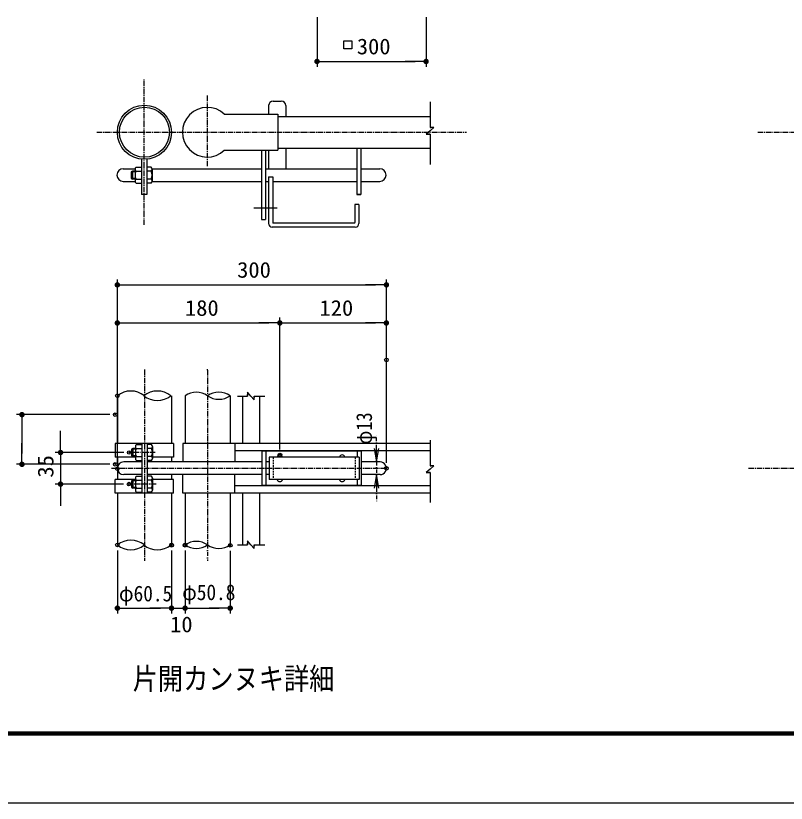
# Model space of a CAD drawing. Units: millimetres, scale not verified, with parts at other scales. Extents: x -4455 to 4455, y -3150 to 3150.
# Drawn here: x -3055 to -936, y -3150 to -985 of the extents above; entities that cross this region are included whole.
import ezdxf
from ezdxf.enums import TextEntityAlignment as Align

# ---------------------------------------------------------------- set-up
doc = ezdxf.new("R2010")
doc.units = ezdxf.units.MM
doc.header["$LTSCALE"] = 20
doc.header["$PDMODE"] = 32
doc.header["$PDSIZE"] = 10
for name, pattern in [('USER3', [1.125, 0.75, -0.125, 0.125, -0.125]), ('USER4', [0.375, 0.25, -0.125]), ('USER7', [1.01, 0.5, -0.25, 0.01, -0.25])]:
    doc.linetypes.add(name, pattern=pattern)
for name, color, linetype, lineweight in [('0-3_SUNPOU', 1, 'Continuous', 25), ('0-5_0', 4, 'Continuous', 25), ('0-9_1', 7, 'Continuous', 25), ('0-D_WAKU', 7, 'Continuous', 25), ('0-E_EXTCNT-L', 4, 'USER3', 25)]:
    doc.layers.add(name, color=color, linetype=linetype, lineweight=lineweight)
doc.layers.add('0-7_DEFPOINTS', color=7, linetype='Continuous')
doc.styles.add('ＭＳ ゴシック', font='')
doc.styles.get('ＭＳ ゴシック').set_extended_font_data('MS Gothic')

# ---------------------------------------------------------------- blocks, each defined once
blk = doc.blocks.new('M1')
at = {"layer": '0-3_SUNPOU'}
blk.add_line((-5, 0), (-38.58, 0), dxfattribs=at)
for points in [[(0, 0), (-5, 0), (-4.96, 0.63)], [(0, 0), (-4.96, -0.63), (-5, 0)], [(0, 0), (-4.96, 0.63), (-4.84, 1.24)], [(0, 0), (-4.84, -1.24), (-4.96, -0.63)], [(0, 0), (-4.84, 1.24), (-4.65, 1.84)], [(0, 0), (-4.65, -1.84), (-4.84, -1.24)], [(0, 0), (-4.65, 1.84), (-4.38, 2.41)], [(0, 0), (-4.38, -2.41), (-4.65, -1.84)], [(0, 0), (-4.38, 2.41), (-4.05, 2.94)], [(0, 0), (-4.05, -2.94), (-4.38, -2.41)], [(0, 0), (-4.05, 2.94), (-3.64, 3.42)], [(0, 0), (-3.64, -3.42), (-4.05, -2.94)], [(0, 0), (-3.64, 3.42), (-3.19, 3.85)], [(0, 0), (-3.19, -3.85), (-3.64, -3.42)], [(0, 0), (-3.19, 3.85), (-2.68, 4.22)], [(0, 0), (-2.68, -4.22), (-3.19, -3.85)], [(0, 0), (-2.68, 4.22), (-2.13, 4.52)], [(0, 0), (-2.13, -4.52), (-2.68, -4.22)], [(0, 0), (-2.13, 4.52), (-1.55, 4.76)], [(0, 0), (-1.55, -4.76), (-2.13, -4.52)], [(0, 0), (-1.55, 4.76), (-0.94, 4.91)], [(0, 0), (-0.94, -4.91), (-1.55, -4.76)], [(0, 0), (-0.94, 4.91), (-0.31, 4.99)], [(0, 0), (-0.31, -4.99), (-0.94, -4.91)], [(0, 0), (-0.31, 4.99), (0.31, 4.99)], [(0, 0), (0.31, -4.99), (-0.31, -4.99)], [(0, 0), (0.31, 4.99), (0.94, 4.91)], [(0, 0), (0.94, 4.91), (1.55, 4.76)], [(0, 0), (1.55, 4.76), (2.13, 4.52)], [(0, 0), (2.13, 4.52), (2.68, 4.22)], [(0, 0), (2.68, 4.22), (3.19, 3.85)], [(0, 0), (3.19, 3.85), (3.64, 3.42)], [(0, 0), (3.64, 3.42), (4.05, 2.94)], [(0, 0), (4.05, 2.94), (4.38, 2.41)], [(0, 0), (4.38, 2.41), (4.65, 1.84)], [(0, 0), (4.65, 1.84), (4.84, 1.24)], [(0, 0), (4.84, 1.24), (4.96, 0.63)], [(0, 0), (4.96, 0.63), (5, 0)], [(0, 0), (0.94, -4.91), (0.31, -4.99)], [(0, 0), (1.55, -4.76), (0.94, -4.91)], [(0, 0), (2.13, -4.52), (1.55, -4.76)], [(0, 0), (2.68, -4.22), (2.13, -4.52)], [(0, 0), (3.19, -3.85), (2.68, -4.22)], [(0, 0), (3.64, -3.42), (3.19, -3.85)], [(0, 0), (4.05, -2.94), (3.64, -3.42)], [(0, 0), (4.38, -2.41), (4.05, -2.94)], [(0, 0), (4.65, -1.84), (4.38, -2.41)], [(0, 0), (4.84, -1.24), (4.65, -1.84)], [(0, 0), (4.96, -0.63), (4.84, -1.24)], [(0, 0), (5, 0), (4.96, -0.63)]]:
    blk.add_solid(points, dxfattribs=at)
blk = doc.blocks.new('DARROWS')
at = {"layer": '0-5_0', "color": 2}
blk.add_line((0, 0), (-19.98, 0), dxfattribs=at)
blk.add_lwpolyline([(-20, -3.33), (0, 0), (-20, 3.33)], dxfattribs=at)

msp = doc.modelspace()

# ---------------------------------------------------------------- linework, layer by layer
at = {"layer": '0-3_SUNPOU'}
for p, q in [((-2226.7, -988.38), (-2226.7, -1125.35)), ((-1926.7, -988.38), (-1926.7, -1125.35)), ((-2196.7, -1110.35), (-1956.7, -1110.35)), ((-2796.65, -2081.48), (-3053.46, -2081.48)), ((-3038.46, -2111.48), (-3038.46, -2188.07)), ((-2932.17, -2155.59), (-2932.17, -2125.59)), ((-2758.34, -2185.59), (-2947.17, -2185.59)), ((-2932.17, -2185.59), (-2932.17, -2272.51)), ((-2796.65, -2218.07), (-3053.46, -2218.07)), ((-2759, -2272.51), (-2947.17, -2272.51)), ((-2932.17, -2302.51), (-2932.17, -2332.51)), ((-2775.94, -2454.69), (-2775.94, -2628.57)), ((-2626.93, -2454.69), (-2626.93, -2628.57)), ((-2626.93, -2455.84), (-2626.93, -2628.57)), ((-2589.68, -2454.69), (-2589.68, -2628.57)), ((-2589.68, -2455.84), (-2589.68, -2628.57)), ((-2465.51, -2455.84), (-2465.51, -2628.57)), ((-2745.94, -2613.57), (-2656.93, -2613.57)), ((-2656.93, -2613.57), (-2686.93, -2613.57)), ((-2626.93, -2613.57), (-2589.68, -2613.57)), ((-2559.68, -2613.57), (-2495.51, -2613.57)), ((-2559.68, -2613.57), (-2529.68, -2613.57))]:
    msp.add_line(p, q, dxfattribs=at)
at = {"layer": '0-3_SUNPOU', "color": 3}
msp.add_lwpolyline([(-2153.05, -1076), (-2153.05, -1053.5), (-2130.55, -1053.5), (-2130.55, -1076)], close=True, dxfattribs=at)
at = {"layer": '0-5_0'}
for p, q in [((-1915.84, -1221.61), (-1915.84, -1292.05)), ((-1915.84, -1301.09), (-1926.24, -1310.13)), ((-1926.24, -1310.13), (-1915.84, -1310.13)), ((-1915.84, -1310.13), (-1919.8, -1310.13)), ((-1915.84, -1310.13), (-1915.84, -1393.24)), ((-2409, -2030.4), (-2418.05, -2020)), ((-2418.05, -2020), (-2418.05, -2030.4)), ((-2399.96, -2030.4), (-2369.97, -2030.4)), ((-1905.45, -2222.13), (-1915.84, -2222.13)), ((-1915.84, -2231.17), (-1905.45, -2222.13)), ((-1915.84, -2231.17), (-1926.24, -2240.22)), ((-1915.84, -2240.22), (-1915.84, -2323.32)), ((-2445.26, -2439.02), (-2418.05, -2439.02)), ((-2409, -2439.02), (-2418.05, -2428.63)), ((-2399.96, -2439.02), (-2399.96, -2442.98))]:
    msp.add_line(p, q, dxfattribs=at)
at = {"layer": '0-5_0', "color": 7}
for p, q in [((-2727.27, -1406.19), (-2727.27, -1439.2)), ((-2724.59, -1401.2), (-2709.88, -1401.2)), ((-2709.88, -1401.2), (-2709.88, -1444.52)), ((-2682.95, -1401.2), (-2694.98, -1401.2)), ((-2694.98, -1401.2), (-2694.98, -1444.52)), ((-2680.27, -1406.19), (-2680.27, -1439.2)), ((-2734.56, -1412.16), (-2737.77, -1413.97)), ((-2727.27, -1413.97), (-2737.77, -1413.97)), ((-2737.77, -1413.97), (-2737.77, -1431.75)), ((-2734.56, -1412.16), (-2734.56, -1433.56)), ((-2727.27, -1412.16), (-2734.56, -1412.16)), ((-2724.59, -1412.03), (-2709.88, -1412.03)), ((-2682.95, -1412.03), (-2694.98, -1412.03)), ((-2737.77, -1431.75), (-2734.56, -1433.56)), ((-2727.27, -1431.75), (-2737.77, -1431.75)), ((-2727.27, -1433.56), (-2734.56, -1433.56)), ((-2724.59, -1433.69), (-2709.88, -1433.69)), ((-2724.59, -1444.52), (-2709.88, -1444.52)), ((-2682.95, -1433.69), (-2694.98, -1433.69)), ((-2682.95, -1444.52), (-2694.98, -1444.52)), ((-2723.59, -2163.93), (-2708.88, -2163.93)), ((-2708.88, -2163.93), (-2708.88, -2207.25)), ((-2693.98, -2163.93), (-2693.98, -2207.25)), ((-2681.95, -2163.93), (-2693.98, -2163.93)), ((-2733.56, -2174.89), (-2736.77, -2176.7)), ((-2736.77, -2176.7), (-2736.77, -2194.48)), ((-2726.26, -2176.7), (-2736.77, -2176.7)), ((-2733.56, -2174.89), (-2733.56, -2196.29)), ((-2726.26, -2174.89), (-2733.56, -2174.89)), ((-2726.26, -2168.92), (-2726.26, -2201.93)), ((-2723.59, -2174.76), (-2708.88, -2174.76)), ((-2681.95, -2174.76), (-2693.98, -2174.76)), ((-2679.27, -2168.92), (-2679.27, -2201.93)), ((-2736.77, -2194.48), (-2733.56, -2196.29)), ((-2726.26, -2194.48), (-2736.77, -2194.48)), ((-2726.26, -2196.29), (-2733.56, -2196.29)), ((-2723.59, -2196.42), (-2708.88, -2196.42)), ((-2723.59, -2207.25), (-2708.88, -2207.25)), ((-2681.95, -2196.42), (-2693.98, -2196.42)), ((-2681.95, -2207.25), (-2693.98, -2207.25)), ((-2723.59, -2250.85), (-2708.88, -2250.85)), ((-2708.88, -2250.85), (-2708.88, -2294.17)), ((-2693.98, -2250.85), (-2693.98, -2294.17)), ((-2681.95, -2250.85), (-2693.98, -2250.85)), ((-2733.56, -2261.81), (-2736.77, -2263.62)), ((-2736.77, -2263.62), (-2736.77, -2281.4)), ((-2726.26, -2263.62), (-2736.77, -2263.62)), ((-2733.56, -2261.81), (-2733.56, -2283.21)), ((-2726.26, -2261.81), (-2733.56, -2261.81)), ((-2726.26, -2255.84), (-2726.26, -2288.85)), ((-2723.59, -2261.68), (-2708.88, -2261.68)), ((-2681.95, -2261.68), (-2693.98, -2261.68)), ((-2679.27, -2255.84), (-2679.27, -2288.85)), ((-2726.26, -2281.4), (-2736.77, -2281.4)), ((-2736.77, -2281.4), (-2733.56, -2283.21)), ((-2726.26, -2283.21), (-2733.56, -2283.21)), ((-2723.59, -2283.34), (-2708.88, -2283.34)), ((-2723.59, -2294.17), (-2708.88, -2294.17)), ((-2681.95, -2283.34), (-2693.98, -2283.34)), ((-2681.95, -2294.17), (-2693.98, -2294.17))]:
    msp.add_line(p, q, dxfattribs=at)
at = {"layer": '0-5_0', "color": 1}
for p, q in [((-2775.94, -2215.3), (-2775.94, -1709.62)), ((-2035.87, -2214.05), (-2035.87, -1709.62)), ((-2745.94, -1724.62), (-2065.87, -1724.62)), ((-2775.94, -2205.47), (-2775.94, -1781.53)), ((-2775.94, -2014.49), (-2775.94, -1814.35)), ((-2328.91, -2177.42), (-2328.91, -1814.35)), ((-2328.91, -2177.42), (-2328.91, -1814.35)), ((-2035.87, -1915.79), (-2035.87, -1814.35)), ((-2745.94, -1829.35), (-2358.91, -1829.35)), ((-2298.91, -1829.35), (-2065.87, -1829.35))]:
    msp.add_line(p, q, dxfattribs=at)
at = {"layer": '0-5_0', "color": 2, "linetype": 'USER7'}
for p, q in [((-2063.28, -2174.41), (-2063.28, -2137.16)), ((-2063.28, -2211.66), (-2063.28, -2246.43)), ((-2063.28, -2283.68), (-2063.28, -2320.94))]:
    msp.add_line(p, q, dxfattribs=at)
at = {"layer": '0-5_0'}
for points in [[(-1915.84, -1301.09), (-1905.45, -1292.05), (-1915.84, -1292.05), (-1911.88, -1292.05)], [(-2445.26, -2030.4), (-2418.05, -2030.4), (-2418.05, -2026.44)], [(-2409, -2030.4), (-2399.96, -2040.8), (-2399.96, -2030.4), (-2399.96, -2034.36)], [(-1915.84, -2151.7), (-1915.84, -2222.13), (-1911.88, -2222.13)], [(-1926.24, -2240.22), (-1915.84, -2240.22), (-1919.8, -2240.22)], [(-2418.05, -2428.63), (-2418.05, -2439.02), (-2418.05, -2435.07)], [(-2409, -2439.02), (-2399.96, -2449.42), (-2399.96, -2439.02), (-2369.97, -2439.02)]]:
    msp.add_lwpolyline(points, dxfattribs=at)
at = {"layer": '0-5_0', "color": 7}
for centre, radius, start, end in [((-2720.48, -1406.61), 6.8, 127.21089, 232.78911), ((-2687.06, -1406.61), 6.8, 307.21089, 52.78911), ((-2704, -1422.86), 23.27, 152.26063, 207.73937), ((-2703.54, -1422.86), 23.27, 332.26063, 27.73937), ((-2720.45, -1439.11), 6.82, 127.42505, 232.57495), ((-2687.09, -1439.11), 6.82, 307.42505, 52.57495), ((-2719.48, -2169.34), 6.8, 127.21089, 232.78911), ((-2686.06, -2169.34), 6.8, 307.21089, 52.78911), ((-2702.99, -2185.59), 23.27, 152.26063, 207.73937), ((-2702.54, -2185.59), 23.27, 332.26063, 27.73937), ((-2719.45, -2201.84), 6.82, 127.42505, 232.57495), ((-2686.09, -2201.84), 6.82, 307.42505, 52.57495), ((-2719.48, -2256.26), 6.8, 127.21089, 232.78911), ((-2686.06, -2256.26), 6.8, 307.21089, 52.78911), ((-2702.99, -2272.51), 23.27, 152.26063, 207.73937), ((-2702.54, -2272.51), 23.27, 332.26063, 27.73937), ((-2719.45, -2288.76), 6.82, 127.42505, 232.57495), ((-2686.09, -2288.76), 6.82, 307.42505, 52.57495)]:
    msp.add_arc(centre, radius, start, end, dxfattribs=at)
at = {"layer": '0-5_0'}
for centre, radius, start, end in [((-2738.7, -2076.15), 59.7, 51.41343, 128.58657), ((-2665.77, -2076.15), 59.7, 51.41343, 128.58657), ((-2665.77, -1982.82), 59.7, 231.41343, 308.58657), ((-2558.63, -2073.97), 54.25, 55.09271, 124.90735), ((-2496.8, -2073.97), 54.25, 55.09271, 124.90735), ((-2496.8, -1985), 54.25, 235.09265, 304.90729), ((-2738.7, -2486.35), 59.7, 51.41343, 128.58657), ((-2738.7, -2393.03), 59.7, 231.41343, 308.58657), ((-2665.77, -2393.03), 59.7, 231.41343, 308.58657), ((-2558.63, -2484.18), 54.25, 55.09247, 124.90735), ((-2558.63, -2395.21), 54.25, 235.09289, 304.90753), ((-2496.8, -2395.21), 54.25, 235.09265, 305.23481)]:
    msp.add_arc(centre, radius, start, end, dxfattribs=at)
at = {"layer": '0-7_DEFPOINTS'}
for p in [(-1926.7, -1110.35), (-2035.87, -1724.62), (-2328.91, -1829.35), (-2035.87, -1829.35), (-2035.87, -1930.79), (-2775.94, -2029.49), (-2781.65, -2081.48), (-2743.34, -2185.59), (-2328.91, -2192.42), (-3038.46, -2218.07), (-2781.65, -2218.07), (-2775.94, -2230.3), (-2035.87, -2229.05), (-2932.17, -2272.51), (-2744, -2272.51), (-2775.94, -2439.69), (-2626.93, -2439.69), (-2626.93, -2440.84), (-2589.68, -2439.69), (-2589.68, -2440.84), (-2465.51, -2440.84), (-2626.93, -2613.57), (-2589.68, -2613.57), (-2465.51, -2613.57)]:
    msp.add_point(p, dxfattribs=at)
at = {"layer": '0-9_1'}
for p, q in [((-2359.72, -1231.63), (-2359.72, -1255.23)), ((-2347.3, -1219.22), (-2324.95, -1219.22)), ((-2312.53, -1231.63), (-2312.53, -1261.44)), ((-2334.89, -1261.44), (-1915.84, -1261.44)), ((-2481.72, -1354.56), (-2334.89, -1354.56)), ((-2379.59, -1354.56), (-2379.59, -1544.55)), ((-2368.41, -1354.56), (-2368.41, -1544.55)), ((-2359.72, -1354.56), (-2359.72, -1405.48)), ((-2334.89, -1348.36), (-1915.84, -1348.36)), ((-2312.53, -1348.36), (-2312.53, -1405.48)), ((-2117.58, -1348.36), (-2117.58, -1476.25)), ((-2106.41, -1348.36), (-2106.41, -1476.25)), ((-2709.88, -1378.92), (-2709.88, -1476.25)), ((-2694.98, -1379.12), (-2694.98, -1476.25)), ((-2759.55, -1405.48), (-2727.19, -1405.48)), ((-2680.36, -1405.48), (-2379.59, -1405.48)), ((-2368.41, -1405.48), (-2117.58, -1405.48)), ((-2106.41, -1405.48), (-2091.51, -1405.48)), ((-2091.51, -1405.48), (-2054.25, -1405.48)), ((-2359.72, -1427.83), (-2359.72, -1556.01)), ((-2359.72, -1427.83), (-2348.54, -1427.83)), ((-2348.54, -1427.83), (-2348.54, -1553.53)), ((-2759.55, -1440.24), (-2727.17, -1440.24)), ((-2680.37, -1440.24), (-2379.59, -1440.24)), ((-2368.41, -1440.24), (-2359.72, -1440.24)), ((-2348.54, -1440.24), (-2117.58, -1440.24)), ((-2106.41, -1440.24), (-2091.51, -1440.24)), ((-2091.51, -1440.24), (-2054.25, -1440.24)), ((-2694.98, -1476.25), (-2709.88, -1476.25)), ((-2336.64, -1513.8), (-2400.43, -1513.8)), ((-2122.55, -1503.86), (-2122.55, -1553.53)), ((-2111.37, -1503.86), (-2122.55, -1503.86)), ((-2111.37, -1503.86), (-2111.37, -1556.01)), ((-2379.59, -1544.55), (-2368.41, -1544.55)), ((-2123.79, -1554.77), (-2347.3, -1554.77)), ((-2121.31, -1565.95), (-2349.78, -1565.95)), ((-2775.94, -2029.49), (-2775.94, -2160.75)), ((-2626.93, -2029.49), (-2626.93, -2160.75)), ((-2589.68, -2029.49), (-2589.68, -2160.75)), ((-2465.51, -2029.49), (-2465.51, -2160.75)), ((-2431.98, -2030.4), (-2431.98, -2160.75)), ((-2384.79, -2030.4), (-2384.79, -2160.75)), ((-2621.22, -2160.75), (-2781.65, -2160.75)), ((-2781.65, -2160.75), (-2781.65, -2198.01)), ((-2708.88, -2160.75), (-2708.88, -2297.34)), ((-2693.98, -2160.75), (-2693.98, -2297.34)), ((-2453.09, -2160.75), (-2595.39, -2160.75)), ((-2595.39, -2160.75), (-2595.39, -2211.67)), ((-1915.84, -2160.75), (-2453.09, -2160.75)), ((-2453.09, -2160.75), (-2453.09, -2211.67)), ((-1915.84, -2180.62), (-2453.09, -2180.62)), ((-2105.4, -2181.86), (-2378.58, -2181.86)), ((-2378.58, -2181.86), (-2378.58, -2276.23)), ((-2367.41, -2181.86), (-2367.41, -2276.23)), ((-2116.58, -2181.86), (-2116.58, -2198.01)), ((-2105.4, -2181.86), (-2105.4, -2276.23)), ((-2726.26, -2198), (-2781.65, -2198)), ((-2726.26, -2198.01), (-2781.65, -2198.01)), ((-2775.93, -2198.01), (-2775.94, -2260.09)), ((-2621.22, -2198), (-2679.27, -2198)), ((-2626.93, -2198.01), (-2626.93, -2211.67)), ((-2110.37, -2198.01), (-2358.72, -2198.01)), ((-2358.72, -2198.01), (-2358.72, -2260.09)), ((-2110.37, -2198.01), (-2110.37, -2260.09)), ((-2708.88, -2211.67), (-2758.55, -2211.67)), ((-2378.58, -2211.67), (-2693.98, -2211.67)), ((-2358.72, -2211.67), (-2366.17, -2211.67)), ((-2053.25, -2211.67), (-2105.4, -2211.67)), ((-2708.88, -2246.43), (-2758.55, -2246.43)), ((-2378.58, -2246.43), (-2693.98, -2246.43)), ((-2626.93, -2246.43), (-2626.93, -2260.09)), ((-2595.39, -2297.34), (-2595.39, -2246.43)), ((-2453.09, -2297.34), (-2453.09, -2246.43)), ((-2358.72, -2246.43), (-2366.17, -2246.43)), ((-2053.25, -2246.43), (-2105.4, -2246.43)), ((-2781.65, -2297.34), (-2781.65, -2260.09)), ((-2726.26, -2260.09), (-2781.65, -2260.09)), ((-2621.22, -2260.09), (-2679.27, -2260.09)), ((-2621.22, -2297.34), (-2621.22, -2260.09)), ((-2110.37, -2260.09), (-2358.72, -2260.09)), ((-2116.58, -2260.09), (-2116.58, -2276.23)), ((-1915.84, -2277.48), (-2453.09, -2277.48)), ((-2105.4, -2276.23), (-2378.58, -2276.23)), ((-2621.22, -2297.34), (-2781.65, -2297.34)), ((-2775.94, -2297.34), (-2775.94, -2440.84)), ((-2626.93, -2297.34), (-2626.93, -2440.84)), ((-2453.09, -2297.34), (-2595.39, -2297.34)), ((-2589.68, -2297.34), (-2589.68, -2440.84)), ((-2465.51, -2297.34), (-2465.51, -2440.84)), ((-1915.84, -2297.34), (-2453.09, -2297.34)), ((-2431.98, -2297.34), (-2431.98, -2439.02)), ((-2384.79, -2297.34), (-2384.79, -2439.02))]:
    msp.add_line(p, q, dxfattribs=at)
at = {"layer": '0-9_1', "color": 4, "linetype": 'USER7'}
for p, q in [((-2527.85, -1959.05), (-2527.85, -1956.65)), ((-2527.85, -1959.05), (-2527.65, -1959.05)), ((-2527.59, -2439.69), (-2527.59, -2483.03))]:
    msp.add_line(p, q, dxfattribs=at)
at = {"layer": '0-9_1', "linetype": 'USER4'}
for p, q in [((-2347.59, -2198.01), (-2347.59, -2260.09)), ((-2121.6, -2198.01), (-2121.6, -2260.09))]:
    msp.add_line(p, q, dxfattribs=at)
at = {"layer": '0-9_1'}
for points in [[(-2481.72, -1255.23), (-2334.89, -1255.23), (-2334.89, -1354.56)], [(-2106.41, -1476.25), (-2117.58, -1476.25), (-2106.41, -1476.25)], [(-2621.22, -2160.75), (-2621.22, -2198.01), (-2679.27, -2198.01)]]:
    msp.add_lwpolyline(points, dxfattribs=at)
for radius in [74.5, 68.79]:
    msp.add_circle((-2701.47, -1304.9), radius, dxfattribs=at)
for centre, radius, start, end in [((-2347.3, -1231.63), 12.42, 90, 180), ((-2324.95, -1231.63), 12.42, 0, 90), ((-2528.59, -1304.9), 68.3, 46.65803, 313.34122), ((-2759.55, -1422.86), 17.38, 90, 270), ((-2054.25, -1422.86), 17.38, 270, 90), ((-2349.78, -1556.01), 9.93, 180, 270), ((-2347.3, -1553.53), 1.24, 180, 270), ((-2123.79, -1553.53), 1.24, 270, 0), ((-2121.31, -1556.01), 9.93, 270, 0), ((-2328.91, -2199.87), 7.45, 14.47751, 165.52249), ((-2157.56, -2199.87), 7.45, 14.47751, 165.52249), ((-2758.55, -2229.05), 17.38, 90, 270), ((-2053.25, -2229.05), 17.38, 270, 90.00058), ((-2328.91, -2258.23), 7.45, 194.47751, 345.52249), ((-2157.56, -2258.23), 7.45, 194.47751, 345.52249)]:
    msp.add_arc(centre, radius, start, end, dxfattribs=at)
at = {"layer": '0-D_WAKU', "color": 3}
msp.add_lwpolyline([(-4455, 3150), (4455, 3150), (4455, -3150), (-4455, -3150)], close=True, dxfattribs=at)
at = {"layer": '0-D_WAKU'}
for points in [[(-4155, 2962.5), (4155, 2962.5), (4155, -2962.5), (-4155, -2962.5)], [(-4153.13, 2960.62), (4153.12, 2960.62), (4153.12, -2960.63), (-4153.13, -2960.63)], [(-4151.25, 2958.75), (4151.25, 2958.75), (4151.25, -2958.75), (-4151.25, -2958.75)], [(-4149.38, 2956.87), (4149.37, 2956.87), (4149.37, -2956.88), (-4149.38, -2956.88)], [(-4147.5, 2955), (4147.5, 2955), (4147.5, -2955), (-4147.5, -2955)]]:
    msp.add_lwpolyline(points, close=True, dxfattribs=at)
at = {"layer": '0-E_EXTCNT-L'}
for p, q in [((-2702.43, -1559.91), (-2702.43, -1158.77)), ((-2527.85, -1398.61), (-2527.85, -1203.05)), ((-2832.46, -1304.9), (-1815.58, -1304.9)), ((-1014.05, -1304.9), (848.65, -1304.9)), ((-2701.47, -1957.55), (-2701.47, -2483.73)), ((-2527.85, -1959.05), (-2527.59, -2439.69)), ((-2671.87, -2185.59), (-2743.34, -2185.59)), ((-2792.35, -2229.05), (-2028.15, -2229.05)), ((-1039.71, -2229.05), (879.1, -2229.05)), ((-2669.31, -2272.51), (-2744, -2272.51))]:
    msp.add_line(p, q, dxfattribs=at)

# ---------------------------------------------------------------- block references
at = {"layer": '0-3_SUNPOU', "xscale": 1.5, "yscale": 1.5}
for p, rotation in [((-2226.7, -1110.35), 180), ((-3038.46, -2081.48), 90), ((-2932.17, -2185.59), 270), ((-3038.46, -2218.07), 270), ((-2932.17, -2272.51), 90), ((-2775.94, -2613.57), 180), ((-2589.68, -2613.57), 180), ((-2589.68, -2613.57), 180)]:
    msp.add_blockref('M1', p, dxfattribs=dict(at, rotation=rotation))
for p in [(-1926.7, -1110.35), (-2626.93, -2613.57), (-2626.93, -2613.57), (-2465.51, -2613.57)]:
    msp.add_blockref('M1', p, dxfattribs=at)
at = {"layer": '0-5_0'}
for name, p, xscale, yscale, rotation in [('M1', (-2775.94, -1724.62), 1.5, 1.5, 180), ('M1', (-2775.94, -1829.35), 1.5, 1.5, 180), ('M1', (-2328.91, -1829.35), 1.5, 1.5, 180), ('DARROWS', (-2063.28, -2211.66), 1.862583, 1.862583, 270), ('DARROWS', (-2063.28, -2246.43), 1.862583, 1.862583, 90)]:
    msp.add_blockref(name, p, dxfattribs=dict(at, xscale=xscale, yscale=yscale, rotation=rotation))
at = {"layer": '0-5_0', "xscale": 1.5, "yscale": 1.5}
for p in [(-2035.87, -1724.62), (-2328.91, -1829.35), (-2035.87, -1829.35)]:
    msp.add_blockref('M1', p, dxfattribs=at)

# ---------------------------------------------------------------- texts
at = {"layer": '0-3_SUNPOU', "color": 3, "style": 'ＭＳ ゴシック'}
for s, width, p in [('300', 1.05, (-2117.2, -1103.68)), ('φ60.5', 0.9, (-2771.48, -2607.9)), ('φ50.8', 0.9, (-2597.64, -2604.51)), ('10', 1.05, (-2630.8, -2692.77))]:
    msp.add_text(s, height=43.3, dxfattribs=dict(at, width=width)).set_placement(p, align=Align.BOTTOM_LEFT)
at = {"layer": '0-3_SUNPOU', "color": 3, "style": 'ＭＳ ゴシック', "width": 1.05}
msp.add_text('35', height=43.3, rotation=90, dxfattribs=at).set_placement((-2938.84, -2254.55), align=Align.BOTTOM_LEFT)
at = {"layer": '0-5_0', "color": 3, "style": 'ＭＳ ゴシック', "width": 1.05}
for s, p in [('300', (-2446.4, -1717.94)), ('180', (-2589.93, -1822.67)), ('120', (-2219.89, -1822.67))]:
    msp.add_text(s, height=43.3, dxfattribs=at).set_placement(p, align=Align.BOTTOM_LEFT)
at = {"layer": '0-5_0', "color": 3, "style": 'ＭＳ ゴシック', "width": 0.85}
msp.add_text('φ13', height=43.3, rotation=90, dxfattribs=at).set_placement((-2062.56, -2163.44), align=Align.BOTTOM_LEFT)
at = {"layer": '0-9_1', "color": 4, "style": 'ＭＳ ゴシック', "width": 0.85}
msp.add_text('片開カンヌキ詳細', height=59.8, dxfattribs=at).set_placement((-2733.67, -2855.17), align=Align.BOTTOM_LEFT)

doc.saveas('drawing.dxf')
